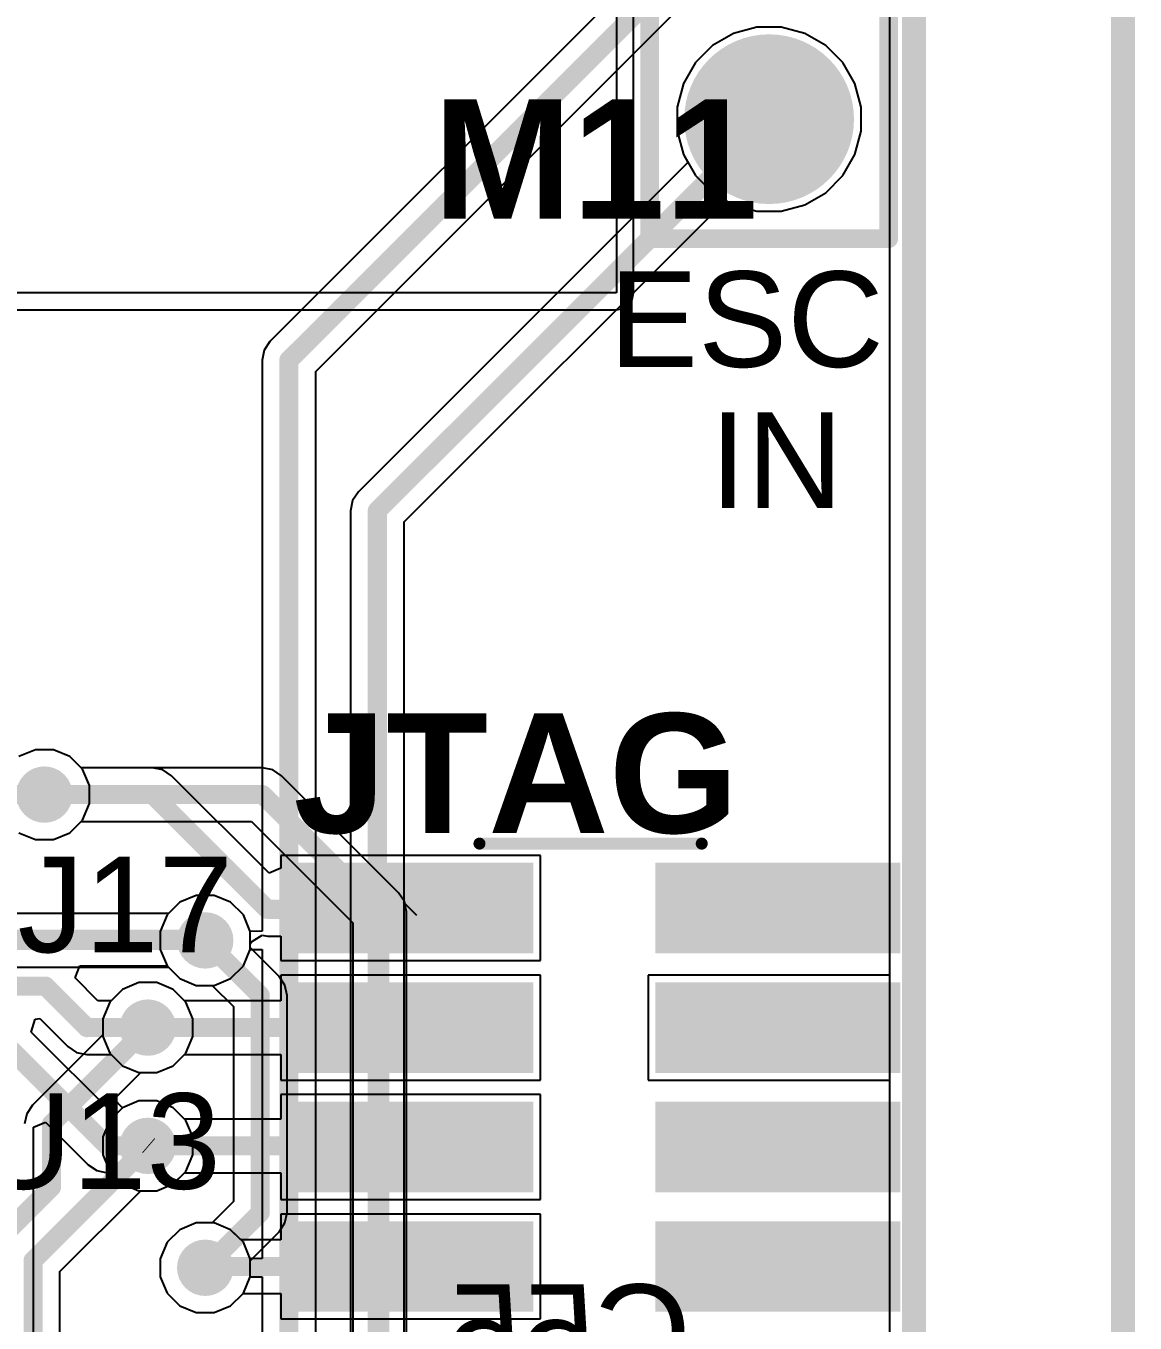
# Model space of a CAD drawing. Header units: inches. Extents: x 0 to 5376, y 0 to 5416.
# Drawn here: x 40.56 to 52.35, y 32.08 to 45.87 of the extents above; entities that cross this region are included whole.
import ezdxf

# ---------------------------------------------------------------- set-up
doc = ezdxf.new("R2010")
doc.units = ezdxf.units.IN
for name, color, linetype in [('Board Outline', 216, 'Continuous'), ('Bottom Layer', 5, 'Continuous'), ('Bottom Overlay', 54, 'Continuous'), ('Bottom Solder', 6, 'Continuous'), ('Dimensions', 6, 'Continuous'), ('Layer 1', 16, 'Continuous'), ('Layer 2', 76, 'Continuous'), ('Multi-Layer', 9, 'Continuous'), ('Pad Holes', 156, 'Continuous'), ('Top Layer', 1, 'Continuous'), ('Top Overlay', 2, 'Continuous'), ('Top Paste', 8, 'Continuous'), ('Top Solder', 216, 'Continuous'), ('Via Holes', 16, 'Continuous')]:
    doc.layers.add(name, color=color, linetype=linetype)
doc.styles.add('Arial', font='', dxfattribs={"height": 0.2})
doc.styles.add('Arial_Bold', font='', dxfattribs={"height": 0.2})
doc.styles.get('Arial').set_extended_font_data('Arial')
doc.styles.get('Arial_Bold').set_extended_font_data('Arial', bold=True)

msp = doc.modelspace()

# ---------------------------------------------------------------- hatches: boundary and pattern name
at = {"layer": 'Bottom Layer'}
h = msp.add_hatch(color=5, dxfattribs=at)
edge = h.paths.add_edge_path()
edge.add_arc((48.461, 44.874), 0.8, 0, 360)
h = msp.add_hatch(color=5, dxfattribs=at)
edge = h.paths.add_edge_path()
edge.add_arc((40.76, 37.694), 0.3, 0, 360)
h = msp.add_hatch(color=5, dxfattribs=at)
edge = h.paths.add_edge_path()
edge.add_arc((42.469, 36.144), 0.3, 0, 360)
h = msp.add_hatch(color=5, dxfattribs=at)
edge = h.paths.add_edge_path()
edge.add_arc((41.859, 35.217), 0.3, 0, 360)
h = msp.add_hatch(color=5, dxfattribs=at)
edge = h.paths.add_edge_path()
edge.add_arc((41.859, 33.96), 0.3, 0, 360)
h = msp.add_hatch(color=5, dxfattribs=at)
edge = h.paths.add_edge_path()
edge.add_arc((42.469, 32.664), 0.3, 0, 360)
at = {"layer": 'Bottom Solder'}
h = msp.add_hatch(color=6, dxfattribs=at)
edge = h.paths.add_edge_path()
edge.add_arc((48.461, 44.874), 0.902, 0, 360)
at = {"layer": 'Layer 1'}
h = msp.add_hatch(color=16, dxfattribs=at)
edge = h.paths.add_edge_path()
edge.add_arc((48.461, 44.874), 0.8, 0, 360)
h = msp.add_hatch(color=16, dxfattribs=at)
edge = h.paths.add_edge_path()
edge.add_arc((40.76, 37.694), 0.3, 0, 360)
h = msp.add_hatch(color=16, dxfattribs=at)
edge = h.paths.add_edge_path()
edge.add_arc((42.469, 36.144), 0.3, 0, 360)
h = msp.add_hatch(color=16, dxfattribs=at)
edge = h.paths.add_edge_path()
edge.add_arc((41.859, 35.217), 0.3, 0, 360)
h = msp.add_hatch(color=16, dxfattribs=at)
edge = h.paths.add_edge_path()
edge.add_arc((41.859, 33.96), 0.3, 0, 360)
h = msp.add_hatch(color=16, dxfattribs=at)
edge = h.paths.add_edge_path()
edge.add_arc((42.469, 32.664), 0.3, 0, 360)
at = {"layer": 'Layer 2'}
h = msp.add_hatch(color=76, dxfattribs=at)
edge = h.paths.add_edge_path()
edge.add_arc((48.461, 44.874), 0.8, 0, 360)
h = msp.add_hatch(color=76, dxfattribs=at)
edge = h.paths.add_edge_path()
edge.add_arc((40.76, 37.694), 0.3, 0, 360)
h = msp.add_hatch(color=76, dxfattribs=at)
edge = h.paths.add_edge_path()
edge.add_arc((42.469, 36.144), 0.3, 0, 360)
h = msp.add_hatch(color=76, dxfattribs=at)
edge = h.paths.add_edge_path()
edge.add_arc((41.859, 35.217), 0.3, 0, 360)
h = msp.add_hatch(color=76, dxfattribs=at)
edge = h.paths.add_edge_path()
edge.add_arc((41.859, 33.96), 0.3, 0, 360)
h = msp.add_hatch(color=76, dxfattribs=at)
edge = h.paths.add_edge_path()
edge.add_arc((42.469, 32.664), 0.3, 0, 360)
at = {"layer": 'Multi-Layer'}
h = msp.add_hatch(color=9, dxfattribs=at)
edge = h.paths.add_edge_path()
edge.add_arc((48.461, 44.874), 0.8, 0, 360)
at = {"layer": 'Pad Holes'}
h = msp.add_hatch(color=7, dxfattribs=at)
edge = h.paths.add_edge_path()
edge.add_arc((48.461, 44.874), 0.475, 0, 360)
at = {"layer": 'Top Layer'}
h = msp.add_hatch(color=1, dxfattribs=at)
edge = h.paths.add_edge_path()
edge.add_arc((48.461, 44.874), 0.8, 0, 360)
h = msp.add_hatch(color=1, dxfattribs=at)
edge = h.paths.add_edge_path()
edge.add_arc((40.76, 37.694), 0.3, 0, 360)
for points in [[(43.452, 36.107), (43.452, 36.867), (45.852, 36.867), (45.852, 36.107)], [(47.352, 36.107), (47.352, 36.867), (49.752, 36.867), (49.752, 36.107)], [(43.452, 34.837), (43.452, 35.597), (45.852, 35.597), (45.852, 34.837)], [(47.352, 34.837), (47.352, 35.597), (49.752, 35.597), (49.752, 34.837)], [(43.452, 33.567), (43.452, 34.327), (45.852, 34.327), (45.852, 33.567)], [(47.352, 33.567), (47.352, 34.327), (49.752, 34.327), (49.752, 33.567)], [(43.452, 32.297), (43.452, 33.057), (45.852, 33.057), (45.852, 32.297)], [(47.352, 32.297), (47.352, 33.057), (49.752, 33.057), (49.752, 32.297)]]:
    msp.add_hatch(color=1, dxfattribs=at).paths.add_polyline_path(points)
h = msp.add_hatch(color=1, dxfattribs=at)
edge = h.paths.add_edge_path()
edge.add_arc((42.469, 36.144), 0.3, 0, 360)
h = msp.add_hatch(color=1, dxfattribs=at)
edge = h.paths.add_edge_path()
edge.add_arc((41.859, 35.217), 0.3, 0, 360)
h = msp.add_hatch(color=1, dxfattribs=at)
edge = h.paths.add_edge_path()
edge.add_arc((41.859, 33.96), 0.3, 0, 360)
h = msp.add_hatch(color=1, dxfattribs=at)
edge = h.paths.add_edge_path()
edge.add_arc((42.469, 32.664), 0.3, 0, 360)
at = {"layer": 'Top Paste'}
for points in [[(43.452, 36.107), (43.452, 36.867), (45.852, 36.867), (45.852, 36.107)], [(47.352, 36.107), (47.352, 36.867), (49.752, 36.867), (49.752, 36.107)], [(43.452, 34.837), (43.452, 35.597), (45.852, 35.597), (45.852, 34.837)], [(47.352, 34.837), (47.352, 35.597), (49.752, 35.597), (49.752, 34.837)], [(43.452, 33.567), (43.452, 34.327), (45.852, 34.327), (45.852, 33.567)], [(47.352, 33.567), (47.352, 34.327), (49.752, 34.327), (49.752, 33.567)], [(43.452, 32.297), (43.452, 33.057), (45.852, 33.057), (45.852, 32.297)], [(47.352, 32.297), (47.352, 33.057), (49.752, 33.057), (49.752, 32.297)]]:
    msp.add_hatch(color=8, dxfattribs=at).paths.add_polyline_path(points)
at = {"layer": 'Top Solder'}
h = msp.add_hatch(color=216, dxfattribs=at)
edge = h.paths.add_edge_path()
edge.add_arc((48.461, 44.874), 0.902, 0, 360)
for points in [[(43.351, 36.006), (43.351, 36.969), (45.954, 36.969), (45.954, 36.006)], [(47.251, 36.006), (47.251, 36.969), (49.854, 36.969), (49.854, 36.006)], [(43.351, 34.736), (43.351, 35.699), (45.954, 35.699), (45.954, 34.736)], [(47.251, 34.736), (47.251, 35.699), (49.854, 35.699), (49.854, 34.736)], [(43.351, 33.466), (43.351, 34.429), (45.954, 34.429), (45.954, 33.466)], [(47.251, 33.466), (47.251, 34.429), (49.854, 34.429), (49.854, 33.466)], [(43.351, 32.196), (43.351, 33.159), (45.954, 33.159), (45.954, 32.196)], [(47.251, 32.196), (47.251, 33.159), (49.854, 33.159), (49.854, 32.196)]]:
    msp.add_hatch(color=216, dxfattribs=at).paths.add_polyline_path(points)
at = {"layer": 'Via Holes'}
h = msp.add_hatch(color=7, dxfattribs=at)
edge = h.paths.add_edge_path()
edge.add_arc((40.76, 37.694), 0.15, 0, 360)
h = msp.add_hatch(color=7, dxfattribs=at)
edge = h.paths.add_edge_path()
edge.add_arc((42.469, 36.144), 0.15, 0, 360)
h = msp.add_hatch(color=7, dxfattribs=at)
edge = h.paths.add_edge_path()
edge.add_arc((41.859, 35.217), 0.15, 0, 360)
h = msp.add_hatch(color=7, dxfattribs=at)
edge = h.paths.add_edge_path()
edge.add_arc((41.859, 33.96), 0.15, 0, 360)
h = msp.add_hatch(color=7, dxfattribs=at)
edge = h.paths.add_edge_path()
edge.add_arc((42.469, 32.664), 0.15, 0, 360)

# ---------------------------------------------------------------- linework, layer by layer
at = {"layer": 'Board Outline'}
msp.add_lwpolyline([(50, 0, 0.254, 0.254, 0), (50, 125, 0.254, 0.254, 0)], format="xyseb", dxfattribs=at)
at = {"layer": 'Bottom Layer'}
for p, q in [((46.838, 51.486), (46.838, 43.028)), ((47.019, 43.028), (47.019, 51.305)), ((49.741, 51.178), (49.741, 30.326)), ((48.084, 45.785), (47.861, 45.657)), ((48.332, 45.852), (48.084, 45.785)), ((48.59, 45.852), (48.332, 45.852)), ((48.839, 45.785), (48.59, 45.852)), ((49.062, 45.657), (48.839, 45.785)), ((47.861, 45.657), (47.679, 45.475)), ((49.244, 45.475), (49.062, 45.657)), ((47.679, 45.475), (47.55, 45.252)), ((49.372, 45.252), (49.244, 45.475)), ((47.55, 45.252), (47.483, 45.003)), ((49.439, 45.003), (49.372, 45.252)), ((47.483, 45.003), (47.483, 44.746)), ((49.439, 44.746), (49.439, 45.003)), ((47.483, 44.746), (47.55, 44.497)), ((49.372, 44.497), (49.439, 44.746)), ((47.55, 44.497), (47.679, 44.274)), ((49.244, 44.274), (49.372, 44.497)), ((47.679, 44.274), (47.861, 44.092)), ((49.062, 44.092), (49.244, 44.274)), ((47.861, 44.092), (48.084, 43.963)), ((48.839, 43.963), (49.062, 44.092)), ((48.084, 43.963), (48.332, 43.896)), ((48.332, 43.896), (48.59, 43.896)), ((48.59, 43.896), (48.839, 43.963)), ((46.838, 43.028), (14.453, 43.028)), ((47.005, 42.958), (47.019, 43.028)), ((46.907, 42.86), (46.966, 42.899)), ((46.966, 42.899), (47.005, 42.958)), ((14.634, 42.846), (46.838, 42.846)), ((46.838, 42.846), (46.907, 42.86)), ((40.665, 38.171), (40.489, 38.099)), ((40.855, 38.171), (40.665, 38.171)), ((41.03, 38.099), (40.855, 38.171)), ((41.165, 37.964), (41.03, 38.099)), ((41.238, 37.789), (41.165, 37.964)), ((41.238, 37.599), (41.238, 37.789)), ((41.165, 37.423), (41.238, 37.599)), ((41.03, 37.289), (41.165, 37.423)), ((40.489, 37.289), (40.665, 37.216)), ((40.855, 37.216), (41.03, 37.289)), ((40.665, 37.216), (40.855, 37.216)), ((42.198, 36.549), (42.064, 36.415)), ((42.374, 36.622), (42.198, 36.549)), ((42.564, 36.622), (42.374, 36.622)), ((42.739, 36.549), (42.564, 36.622)), ((42.874, 36.415), (42.739, 36.549)), ((42.064, 36.415), (41.991, 36.239)), ((42.947, 36.239), (42.874, 36.415)), ((41.991, 36.239), (41.991, 36.049)), ((42.947, 36.069), (42.947, 36.239)), ((41.991, 36.049), (42.064, 35.874)), ((43.254, 35.761), (42.947, 36.069)), ((42.064, 35.874), (42.198, 35.739)), ((42.198, 35.739), (42.374, 35.666)), ((43.316, 35.669), (43.254, 35.761)), ((43.254, 35.761), (43.254, 35.761)), ((41.589, 35.622), (41.454, 35.488)), ((41.764, 35.695), (41.589, 35.622)), ((41.954, 35.695), (41.764, 35.695)), ((42.13, 35.622), (41.954, 35.695)), ((42.264, 35.488), (42.13, 35.622)), ((42.374, 35.666), (42.544, 35.666)), ((42.544, 35.666), (42.768, 35.442)), ((43.338, 35.56), (43.316, 35.669)), ((41.454, 35.488), (41.381, 35.312)), ((42.337, 35.312), (42.264, 35.488)), ((42.768, 35.442), (42.768, 33.367)), ((43.338, 33.249), (43.338, 35.56)), ((43.338, 35.56), (43.338, 35.56)), ((41.381, 35.312), (41.381, 35.122)), ((42.337, 35.122), (42.337, 35.312)), ((41.381, 35.122), (41.454, 34.947)), ((42.264, 34.947), (42.337, 35.122)), ((41.454, 34.947), (41.589, 34.812)), ((42.13, 34.812), (42.264, 34.947)), ((41.589, 34.812), (41.764, 34.74)), ((41.954, 34.74), (42.13, 34.812)), ((41.764, 34.74), (41.954, 34.74)), ((41.589, 34.365), (41.454, 34.23)), ((41.764, 34.438), (41.589, 34.365)), ((41.954, 34.438), (41.764, 34.438)), ((42.13, 34.365), (41.954, 34.438)), ((42.264, 34.23), (42.13, 34.365)), ((41.454, 34.23), (41.381, 34.055)), ((42.337, 34.055), (42.264, 34.23)), ((41.381, 34.055), (41.381, 33.865)), ((42.337, 33.865), (42.337, 34.055)), ((41.381, 33.865), (41.454, 33.689)), ((42.264, 33.689), (42.337, 33.865)), ((41.454, 33.689), (41.589, 33.555)), ((42.13, 33.555), (42.264, 33.689)), ((41.589, 33.555), (41.764, 33.482)), ((41.954, 33.482), (42.13, 33.555)), ((41.764, 33.482), (41.954, 33.482)), ((42.768, 33.367), (42.544, 33.142)), ((43.316, 33.14), (43.338, 33.249)), ((43.338, 33.249), (43.338, 33.249)), ((42.374, 33.142), (42.198, 33.069)), ((42.544, 33.142), (42.374, 33.142)), ((43.254, 33.047), (43.316, 33.14)), ((42.198, 33.069), (42.064, 32.935)), ((42.947, 32.739), (43.254, 33.047)), ((43.254, 33.047), (43.254, 33.047)), ((42.064, 32.935), (41.991, 32.759)), ((41.991, 32.759), (41.991, 32.569)), ((42.947, 32.569), (42.947, 32.739)), ((41.991, 32.569), (42.064, 32.394)), ((42.874, 32.394), (42.947, 32.569)), ((42.064, 32.394), (42.198, 32.259)), ((42.739, 32.259), (42.874, 32.394)), ((42.198, 32.259), (42.374, 32.187)), ((42.374, 32.187), (42.564, 32.187)), ((42.564, 32.187), (42.739, 32.259))]:
    msp.add_line(p, q, dxfattribs=at)
for points in [[(42.469, 36.144, 0.203, 0.203, 0), (43.053, 35.56, 0.203, 0.203, 0)], [(43.053, 33.249, 0.203, 0.203, 0), (43.053, 35.56, 0.203, 0.203, 0)], [(42.469, 32.664, 0.203, 0.203, 0), (43.053, 33.249, 0.203, 0.203, 0)]]:
    msp.add_lwpolyline(points, format="xyseb", dxfattribs=at)
for points in [[(42.418, 36.144, 0.102, 0.102, 1), (42.52, 36.144, 0.102, 0.102, 1)], [(43.002, 35.56, 0.102, 0.102, 1), (43.104, 35.56, 0.102, 0.102, 1)], [(43.002, 35.56, 0.102, 0.102, 1), (43.104, 35.56, 0.102, 0.102, 1)], [(43.002, 33.249, 0.102, 0.102, 1), (43.104, 33.249, 0.102, 0.102, 1)], [(43.002, 33.249, 0.102, 0.102, 1), (43.104, 33.249, 0.102, 0.102, 1)], [(42.418, 32.664, 0.102, 0.102, 1), (42.52, 32.664, 0.102, 0.102, 1)]]:
    msp.add_lwpolyline(points, format="xyseb", close=True, dxfattribs=at)
at = {"layer": 'Dimensions'}
msp.add_lwpolyline([(52.222, 0, 0.254, 0.254, 0), (52.222, 54.197, 0.254, 0.254, 0)], format="xyseb", dxfattribs=at)
at = {"layer": 'Layer 1'}
for p, q in [((49.741, 118.135), (49.741, 30.326)), ((48.084, 45.785), (47.861, 45.657)), ((48.332, 45.852), (48.084, 45.785)), ((48.59, 45.852), (48.332, 45.852)), ((48.839, 45.785), (48.59, 45.852)), ((49.062, 45.657), (48.839, 45.785)), ((47.861, 45.657), (47.679, 45.475)), ((49.244, 45.475), (49.062, 45.657)), ((47.679, 45.475), (47.55, 45.252)), ((49.372, 45.252), (49.244, 45.475)), ((47.55, 45.252), (47.483, 45.003)), ((49.439, 45.003), (49.372, 45.252)), ((47.483, 45.003), (47.483, 44.746)), ((49.439, 44.746), (49.439, 45.003)), ((47.483, 44.746), (47.55, 44.497)), ((49.372, 44.497), (49.439, 44.746)), ((47.55, 44.497), (47.679, 44.274)), ((49.244, 44.274), (49.372, 44.497)), ((47.679, 44.274), (47.861, 44.092)), ((49.062, 44.092), (49.244, 44.274)), ((47.861, 44.092), (48.084, 43.963)), ((48.839, 43.963), (49.062, 44.092)), ((48.084, 43.963), (48.332, 43.896)), ((48.332, 43.896), (48.59, 43.896)), ((48.59, 43.896), (48.839, 43.963)), ((40.665, 38.171), (40.489, 38.099)), ((40.855, 38.171), (40.665, 38.171)), ((41.03, 38.099), (40.855, 38.171)), ((41.151, 37.978), (41.03, 38.099)), ((43.078, 37.978), (41.151, 37.978)), ((43.187, 37.957), (43.078, 37.978)), ((43.078, 37.978), (43.078, 37.978)), ((43.28, 37.895), (43.187, 37.957)), ((44.524, 36.65), (43.28, 37.895)), ((41.03, 37.289), (41.151, 37.409)), ((41.151, 37.409), (42.96, 37.409)), ((42.96, 37.409), (44.038, 36.331)), ((40.489, 37.289), (40.665, 37.216)), ((40.855, 37.216), (41.03, 37.289)), ((40.665, 37.216), (40.855, 37.216)), ((42.198, 36.549), (42.078, 36.429)), ((42.374, 36.622), (42.198, 36.549)), ((42.564, 36.622), (42.374, 36.622)), ((42.739, 36.549), (42.564, 36.622)), ((42.874, 36.415), (42.739, 36.549)), ((44.586, 36.558), (44.524, 36.65)), ((44.524, 36.65), (44.524, 36.65)), ((44.608, 36.449), (44.586, 36.558)), ((42.078, 36.429), (39.675, 36.429)), ((42.947, 36.239), (42.874, 36.415)), ((44.608, 28.952), (44.608, 36.449)), ((44.608, 36.449), (44.608, 36.449)), ((44.038, 36.331), (44.038, 27.369)), ((42.947, 36.049), (42.947, 36.239)), ((42.874, 35.874), (42.947, 36.049)), ((39.793, 35.859), (42.078, 35.859)), ((42.078, 35.859), (42.198, 35.739)), ((42.739, 35.739), (42.874, 35.874)), ((42.198, 35.739), (42.374, 35.666)), ((42.564, 35.666), (42.739, 35.739)), ((41.589, 35.622), (41.454, 35.488)), ((41.764, 35.695), (41.589, 35.622)), ((41.954, 35.695), (41.764, 35.695)), ((42.13, 35.622), (41.954, 35.695)), ((42.264, 35.488), (42.13, 35.622)), ((42.374, 35.666), (42.564, 35.666)), ((41.454, 35.488), (41.381, 35.312)), ((42.337, 35.312), (42.264, 35.488)), ((41.381, 35.312), (41.381, 35.142)), ((42.337, 35.122), (42.337, 35.312)), ((41.381, 35.142), (40.633, 34.394)), ((42.264, 34.947), (42.337, 35.122)), ((42.13, 34.812), (42.264, 34.947)), ((41.954, 34.74), (42.13, 34.812)), ((41.5, 34.455), (41.784, 34.74)), ((41.784, 34.74), (41.954, 34.74)), ((40.633, 34.394), (40.572, 34.302)), ((41.589, 34.365), (41.5, 34.455)), ((41.764, 34.438), (41.589, 34.365)), ((41.954, 34.438), (41.764, 34.438)), ((42.13, 34.365), (41.954, 34.438)), ((42.264, 34.23), (42.13, 34.365)), ((40.572, 34.302), (40.55, 34.193)), ((42.337, 34.055), (42.264, 34.23)), ((42.337, 33.865), (42.337, 34.055)), ((42.264, 33.689), (42.337, 33.865)), ((42.13, 33.555), (42.264, 33.689)), ((41.954, 33.482), (42.13, 33.555)), ((40.925, 32.623), (41.784, 33.482)), ((41.784, 33.482), (41.954, 33.482)), ((42.374, 33.142), (42.198, 33.069)), ((42.564, 33.142), (42.374, 33.142)), ((42.739, 33.069), (42.564, 33.142)), ((42.198, 33.069), (42.064, 32.935)), ((42.874, 32.935), (42.739, 33.069)), ((42.064, 32.935), (41.991, 32.759)), ((42.947, 32.759), (42.874, 32.935)), ((41.991, 32.759), (41.991, 32.569)), ((42.947, 32.569), (42.947, 32.759)), ((40.925, 29.194), (40.925, 32.623)), ((41.991, 32.569), (42.064, 32.394)), ((42.874, 32.394), (42.947, 32.569)), ((42.064, 32.394), (42.198, 32.259)), ((42.739, 32.259), (42.874, 32.394)), ((42.198, 32.259), (42.374, 32.187)), ((42.374, 32.187), (42.564, 32.187)), ((42.564, 32.187), (42.739, 32.259))]:
    msp.add_line(p, q, dxfattribs=at)
for points in [[(40.76, 37.694, 0.203, 0.203, 0), (43.078, 37.694, 0.203, 0.203, 0)], [(43.078, 37.694, 0.203, 0.203, 0), (44.323, 36.449, 0.203, 0.203, 0)], [(44.323, 27.369, 0.203, 0.203, 0), (44.323, 36.449, 0.203, 0.203, 0)], [(39.675, 36.144, 0.203, 0.203, 0), (42.469, 36.144, 0.203, 0.203, 0)], [(40.835, 34.193, 0.203, 0.203, 0), (41.859, 35.217, 0.203, 0.203, 0)], [(40.835, 33.52, 0.203, 0.203, 0), (40.835, 34.193, 0.203, 0.203, 0)], [(40.64, 32.741, 0.203, 0.203, 0), (41.859, 33.96, 0.203, 0.203, 0)], [(39.96, 32.645, 0.203, 0.203, 0), (40.835, 33.52, 0.203, 0.203, 0)], [(40.64, 26.835, 0.203, 0.203, 0), (40.64, 32.741, 0.203, 0.203, 0)]]:
    msp.add_lwpolyline(points, format="xyseb", dxfattribs=at)
for points in [[(40.709, 37.694, 0.102, 0.102, 1), (40.811, 37.694, 0.102, 0.102, 1)], [(43.028, 37.694, 0.102, 0.102, 1), (43.129, 37.694, 0.102, 0.102, 1)], [(43.028, 37.694, 0.102, 0.102, 1), (43.129, 37.694, 0.102, 0.102, 1)], [(44.272, 36.449, 0.102, 0.102, 1), (44.374, 36.449, 0.102, 0.102, 1)], [(44.272, 36.449, 0.102, 0.102, 1), (44.374, 36.449, 0.102, 0.102, 1)], [(42.418, 36.144, 0.102, 0.102, 1), (42.52, 36.144, 0.102, 0.102, 1)], [(41.808, 35.217, 0.102, 0.102, 1), (41.91, 35.217, 0.102, 0.102, 1)], [(40.784, 34.193, 0.102, 0.102, 1), (40.886, 34.193, 0.102, 0.102, 1)], [(40.784, 34.193, 0.102, 0.102, 1), (40.886, 34.193, 0.102, 0.102, 1)], [(41.808, 33.96, 0.102, 0.102, 1), (41.91, 33.96, 0.102, 0.102, 1)], [(40.784, 33.52, 0.102, 0.102, 1), (40.886, 33.52, 0.102, 0.102, 1)], [(40.784, 33.52, 0.102, 0.102, 1), (40.886, 33.52, 0.102, 0.102, 1)], [(40.589, 32.741, 0.102, 0.102, 1), (40.691, 32.741, 0.102, 0.102, 1)], [(40.589, 32.741, 0.102, 0.102, 1), (40.691, 32.741, 0.102, 0.102, 1)]]:
    msp.add_lwpolyline(points, format="xyseb", close=True, dxfattribs=at)
at = {"layer": 'Layer 2'}
for p, q in [((49.741, 117.627), (49.741, 24.989)), ((47.598, 46.954), (43.156, 42.512)), ((43.643, 42.193), (48.001, 46.551)), ((48.084, 45.785), (47.861, 45.657)), ((48.332, 45.852), (48.084, 45.785)), ((48.59, 45.852), (48.332, 45.852)), ((48.839, 45.785), (48.59, 45.852)), ((49.062, 45.657), (48.839, 45.785)), ((47.861, 45.657), (47.679, 45.475)), ((49.244, 45.475), (49.062, 45.657)), ((47.679, 45.475), (47.55, 45.252)), ((49.372, 45.252), (49.244, 45.475)), ((47.55, 45.252), (47.483, 45.003)), ((49.439, 45.003), (49.372, 45.252)), ((47.483, 45.003), (47.483, 44.746)), ((49.439, 44.746), (49.439, 45.003)), ((47.483, 44.746), (47.55, 44.497)), ((49.372, 44.497), (49.439, 44.746)), ((47.598, 44.414), (44.096, 40.912)), ((47.55, 44.497), (47.598, 44.414)), ((49.244, 44.274), (49.372, 44.497)), ((49.062, 44.092), (49.244, 44.274)), ((44.582, 40.593), (48.001, 44.011)), ((48.001, 44.011), (48.084, 43.963)), ((48.839, 43.963), (49.062, 44.092)), ((48.084, 43.963), (48.332, 43.896)), ((48.332, 43.896), (48.59, 43.896)), ((48.59, 43.896), (48.839, 43.963)), ((43.156, 42.512), (43.095, 42.42)), ((43.095, 42.42), (43.073, 42.311)), ((43.073, 42.311), (43.073, 42.311)), ((43.073, 42.311), (43.073, 36.241)), ((43.643, 27.422), (43.643, 42.193)), ((44.034, 40.82), (44.013, 40.711)), ((44.096, 40.912), (44.034, 40.82)), ((44.013, 40.711), (44.013, 40.711)), ((44.013, 40.711), (44.013, 27.626)), ((44.582, 28.941), (44.582, 40.593)), ((40.665, 38.171), (40.489, 38.099)), ((40.855, 38.171), (40.665, 38.171)), ((41.03, 38.099), (40.855, 38.171)), ((41.165, 37.964), (41.03, 38.099)), ((41.238, 37.789), (41.165, 37.964)), ((41.238, 37.599), (41.238, 37.789)), ((41.165, 37.423), (41.238, 37.599)), ((41.03, 37.289), (41.165, 37.423)), ((40.489, 37.289), (40.665, 37.216)), ((40.855, 37.216), (41.03, 37.289)), ((40.665, 37.216), (40.855, 37.216)), ((42.198, 36.549), (42.064, 36.415)), ((42.374, 36.622), (42.198, 36.549)), ((42.564, 36.622), (42.374, 36.622)), ((42.739, 36.549), (42.564, 36.622)), ((42.874, 36.415), (42.739, 36.549)), ((42.064, 36.415), (41.991, 36.239)), ((42.947, 36.239), (42.874, 36.415)), ((41.991, 36.239), (41.991, 36.049)), ((43.073, 36.241), (42.947, 36.239)), ((41.991, 36.049), (42.064, 35.874)), ((42.874, 35.874), (42.947, 36.049)), ((42.947, 36.049), (43.073, 36.048)), ((43.073, 36.048), (43.073, 32.761)), ((42.064, 35.874), (42.198, 35.739)), ((42.739, 35.739), (42.874, 35.874)), ((42.198, 35.739), (42.374, 35.666)), ((42.564, 35.666), (42.739, 35.739)), ((41.589, 35.622), (41.454, 35.488)), ((41.764, 35.695), (41.589, 35.622)), ((41.954, 35.695), (41.764, 35.695)), ((42.13, 35.622), (41.954, 35.695)), ((42.264, 35.488), (42.13, 35.622)), ((42.374, 35.666), (42.564, 35.666)), ((41.454, 35.488), (41.381, 35.312)), ((42.337, 35.312), (42.264, 35.488)), ((41.381, 35.312), (41.381, 35.122)), ((42.337, 35.122), (42.337, 35.312)), ((41.381, 35.122), (41.454, 34.947)), ((42.264, 34.947), (42.337, 35.122)), ((41.454, 34.947), (41.589, 34.812)), ((42.13, 34.812), (42.264, 34.947)), ((41.589, 34.812), (41.764, 34.74)), ((41.954, 34.74), (42.13, 34.812)), ((41.764, 34.74), (41.954, 34.74)), ((41.589, 34.365), (41.454, 34.23)), ((41.764, 34.438), (41.589, 34.365)), ((41.954, 34.438), (41.764, 34.438)), ((42.13, 34.365), (41.954, 34.438)), ((42.264, 34.23), (42.13, 34.365)), ((41.454, 34.23), (41.381, 34.055)), ((42.337, 34.055), (42.264, 34.23)), ((41.381, 34.055), (41.381, 33.865)), ((42.337, 33.865), (42.337, 34.055)), ((41.381, 33.865), (41.454, 33.689)), ((42.264, 33.689), (42.337, 33.865)), ((41.454, 33.689), (41.589, 33.555)), ((42.13, 33.555), (42.264, 33.689)), ((41.589, 33.555), (41.764, 33.482)), ((41.954, 33.482), (42.13, 33.555)), ((41.764, 33.482), (41.954, 33.482)), ((42.374, 33.142), (42.198, 33.069)), ((42.564, 33.142), (42.374, 33.142)), ((42.739, 33.069), (42.564, 33.142)), ((42.198, 33.069), (42.064, 32.935)), ((42.874, 32.935), (42.739, 33.069)), ((42.064, 32.935), (41.991, 32.759)), ((42.947, 32.759), (42.874, 32.935)), ((41.991, 32.759), (41.991, 32.569)), ((43.073, 32.761), (42.947, 32.759)), ((41.991, 32.569), (42.064, 32.394)), ((42.874, 32.394), (42.947, 32.569)), ((42.947, 32.569), (43.073, 32.568)), ((43.073, 32.568), (43.073, 27.261)), ((42.064, 32.394), (42.198, 32.259)), ((42.739, 32.259), (42.874, 32.394)), ((42.198, 32.259), (42.374, 32.187)), ((42.374, 32.187), (42.564, 32.187)), ((42.564, 32.187), (42.739, 32.259))]:
    msp.add_line(p, q, dxfattribs=at)
for points in [[(43.358, 42.311, 0.203, 0.203, 0), (48.461, 47.414, 0.203, 0.203, 0)], [(44.298, 40.711, 0.203, 0.203, 0), (48.461, 44.874, 0.203, 0.203, 0)], [(43.358, 27.143, 0.203, 0.203, 0), (43.358, 42.311, 0.203, 0.203, 0)], [(44.298, 27.508, 0.203, 0.203, 0), (44.298, 40.711, 0.203, 0.203, 0)]]:
    msp.add_lwpolyline(points, format="xyseb", dxfattribs=at)
for points in [[(48.41, 44.874, 0.102, 0.102, 1), (48.512, 44.874, 0.102, 0.102, 1)], [(43.307, 42.311, 0.102, 0.102, 1), (43.409, 42.311, 0.102, 0.102, 1)], [(43.307, 42.311, 0.102, 0.102, 1), (43.409, 42.311, 0.102, 0.102, 1)], [(44.247, 40.711, 0.102, 0.102, 1), (44.348, 40.711, 0.102, 0.102, 1)], [(44.247, 40.711, 0.102, 0.102, 1), (44.348, 40.711, 0.102, 0.102, 1)]]:
    msp.add_lwpolyline(points, format="xyseb", close=True, dxfattribs=at)
at = {"layer": 'Top Layer'}
for p, q in [((49.741, 83.493), (49.741, 35.775)), ((48.084, 45.785), (47.861, 45.657)), ((48.332, 45.852), (48.084, 45.785)), ((48.59, 45.852), (48.332, 45.852)), ((48.839, 45.785), (48.59, 45.852)), ((49.062, 45.657), (48.839, 45.785)), ((47.861, 45.657), (47.679, 45.475)), ((49.244, 45.475), (49.062, 45.657)), ((47.679, 45.475), (47.55, 45.252)), ((49.372, 45.252), (49.244, 45.475)), ((47.55, 45.252), (47.483, 45.003)), ((49.439, 45.003), (49.372, 45.252)), ((47.483, 45.003), (47.483, 44.746)), ((49.439, 44.746), (49.439, 45.003)), ((47.483, 44.746), (47.55, 44.497)), ((49.372, 44.497), (49.439, 44.746)), ((47.55, 44.497), (47.679, 44.274)), ((49.244, 44.274), (49.372, 44.497)), ((47.679, 44.274), (47.861, 44.092)), ((49.062, 44.092), (49.244, 44.274)), ((47.861, 44.092), (48.084, 43.963)), ((48.839, 43.963), (49.062, 44.092)), ((48.084, 43.963), (48.332, 43.896)), ((48.332, 43.896), (48.59, 43.896)), ((48.59, 43.896), (48.839, 43.963)), ((40.665, 38.171), (40.489, 38.099)), ((40.855, 38.171), (40.665, 38.171)), ((41.03, 38.099), (40.855, 38.171)), ((41.151, 37.978), (41.03, 38.099)), ((41.91, 37.978), (41.151, 37.978)), ((42.019, 37.957), (41.91, 37.978)), ((41.91, 37.978), (41.91, 37.978)), ((42.111, 37.895), (42.019, 37.957)), ((43.147, 36.859), (42.111, 37.895)), ((46.03, 37.045), (43.274, 37.045)), ((43.274, 37.045), (43.274, 36.912)), ((46.03, 35.93), (46.03, 37.045)), ((43.274, 36.912), (43.147, 36.859)), ((42.947, 36.108), (42.962, 36.129)), ((42.962, 36.129), (43.074, 36.201)), ((43.074, 36.201), (43.129, 36.19)), ((43.129, 36.19), (43.129, 36.19)), ((43.129, 36.19), (43.274, 36.19)), ((43.274, 36.19), (43.274, 35.93)), ((42.874, 35.874), (42.947, 36.049)), ((42.947, 36.049), (42.947, 36.108)), ((41.086, 35.746), (41.138, 35.873)), ((41.138, 35.873), (42.065, 35.873)), ((42.065, 35.873), (42.198, 35.739)), ((42.739, 35.739), (42.874, 35.874)), ((43.274, 35.93), (46.03, 35.93)), ((41.329, 35.502), (41.086, 35.746)), ((42.198, 35.739), (42.374, 35.666)), ((42.564, 35.666), (42.739, 35.739)), ((46.03, 35.775), (43.274, 35.775)), ((43.274, 35.775), (43.274, 35.502)), ((46.03, 34.66), (46.03, 35.775)), ((49.741, 35.775), (47.174, 35.775)), ((47.174, 35.775), (47.174, 34.66)), ((41.589, 35.622), (41.468, 35.502)), ((41.764, 35.695), (41.589, 35.622)), ((41.954, 35.695), (41.764, 35.695)), ((42.13, 35.622), (41.954, 35.695)), ((42.25, 35.502), (42.13, 35.622)), ((42.374, 35.666), (42.564, 35.666)), ((41.468, 35.502), (41.329, 35.502)), ((43.274, 35.502), (42.25, 35.502)), ((40.621, 35.169), (40.663, 35.306)), ((40.663, 35.306), (40.711, 35.315)), ((40.711, 35.315), (41.01, 35.016)), ((41.507, 34.283), (40.621, 35.169)), ((41.01, 35.016), (41.01, 35.016)), ((41.01, 35.016), (41.102, 34.954)), ((41.102, 34.954), (41.211, 34.932)), ((41.211, 34.932), (41.468, 34.932)), ((41.468, 34.932), (41.589, 34.812)), ((42.13, 34.812), (42.25, 34.932)), ((42.25, 34.932), (43.274, 34.932)), ((43.274, 34.932), (43.274, 34.66)), ((41.589, 34.812), (41.764, 34.74)), ((41.954, 34.74), (42.13, 34.812)), ((41.764, 34.74), (41.954, 34.74)), ((43.274, 34.66), (46.03, 34.66)), ((47.174, 34.66), (49.741, 34.66)), ((49.741, 34.66), (49.741, 31.965)), ((46.03, 34.505), (43.274, 34.505)), ((43.274, 34.505), (43.274, 34.245)), ((46.03, 33.39), (46.03, 34.505)), ((41.589, 34.365), (41.507, 34.283)), ((41.764, 34.438), (41.589, 34.365)), ((41.954, 34.438), (41.764, 34.438)), ((42.13, 34.365), (41.954, 34.438)), ((42.25, 34.245), (42.13, 34.365)), ((40.645, 34.159), (40.772, 34.212)), ((40.772, 34.212), (41.226, 33.758)), ((43.274, 34.245), (42.25, 34.245)), ((40.645, 31.435), (40.645, 34.159)), ((41.226, 33.758), (41.226, 33.758)), ((41.226, 33.758), (41.318, 33.697)), ((41.318, 33.697), (41.427, 33.675)), ((41.427, 33.675), (41.468, 33.675)), ((41.468, 33.675), (41.589, 33.555)), ((42.13, 33.555), (42.25, 33.675)), ((42.25, 33.675), (43.274, 33.675)), ((43.274, 33.675), (43.274, 33.39)), ((41.589, 33.555), (41.764, 33.482)), ((41.954, 33.482), (42.13, 33.555)), ((41.764, 33.482), (41.954, 33.482)), ((43.274, 33.39), (46.03, 33.39)), ((46.03, 33.235), (43.274, 33.235)), ((43.274, 33.235), (43.274, 32.962)), ((46.03, 32.12), (46.03, 33.235)), ((42.374, 33.142), (42.198, 33.069)), ((42.564, 33.142), (42.374, 33.142)), ((42.739, 33.069), (42.564, 33.142)), ((42.198, 33.069), (42.064, 32.935)), ((42.847, 32.962), (42.739, 33.069)), ((43.274, 32.962), (42.847, 32.962)), ((42.064, 32.935), (41.991, 32.759)), ((41.991, 32.759), (41.991, 32.569)), ((41.991, 32.569), (42.064, 32.394)), ((42.064, 32.394), (42.198, 32.259)), ((42.739, 32.259), (42.873, 32.392)), ((42.873, 32.392), (43.274, 32.392)), ((43.274, 32.392), (43.274, 32.12)), ((42.198, 32.259), (42.374, 32.187)), ((42.374, 32.187), (42.564, 32.187)), ((42.564, 32.187), (42.739, 32.259)), ((43.274, 32.12), (46.03, 32.12))]:
    msp.add_line(p, q, dxfattribs=at)
for points in [[(38.684, 37.694, 0.203, 0.203, 0), (40.76, 37.694, 0.203, 0.203, 0)], [(40.76, 37.694, 0.203, 0.203, 0), (41.91, 37.694, 0.203, 0.203, 0)], [(41.91, 37.694, 0.203, 0.203, 0), (43.129, 36.474, 0.203, 0.203, 0)], [(43.129, 36.474, 0.203, 0.203, 0), (44.639, 36.474, 0.203, 0.203, 0)], [(44.639, 36.474, 0.203, 0.203, 0), (44.652, 36.487, 0.203, 0.203, 0)], [(39.194, 36.158, 0.203, 0.203, 0), (42.469, 36.158, 0.203, 0.203, 0)], [(39.194, 35.658, 0.203, 0.203, 0), (40.771, 35.658, 0.203, 0.203, 0)], [(40.771, 35.658, 0.203, 0.203, 0), (41.211, 35.217, 0.203, 0.203, 0)], [(41.211, 35.217, 0.203, 0.203, 0), (41.859, 35.217, 0.203, 0.203, 0)], [(41.859, 35.217, 0.203, 0.203, 0), (44.652, 35.217, 0.203, 0.203, 0)], [(40.23, 35.158, 0.203, 0.203, 0), (41.427, 33.96, 0.203, 0.203, 0)], [(41.427, 33.96, 0.203, 0.203, 0), (41.859, 33.96, 0.203, 0.203, 0)], [(41.865, 33.966, 0.203, 0.203, 0), (41.872, 33.96, 0.203, 0.203, 0)], [(41.872, 33.96, 0.203, 0.203, 0), (44.64, 33.96, 0.203, 0.203, 0)], [(42.469, 32.677, 0.203, 0.203, 0), (44.652, 32.677, 0.203, 0.203, 0)]]:
    msp.add_lwpolyline(points, format="xyseb", dxfattribs=at)
for points in [[(40.709, 37.694, 0.102, 0.102, 1), (40.811, 37.694, 0.102, 0.102, 1)], [(40.709, 37.694, 0.102, 0.102, 1), (40.811, 37.694, 0.102, 0.102, 1)], [(41.859, 37.694, 0.102, 0.102, 1), (41.961, 37.694, 0.102, 0.102, 1)], [(41.859, 37.694, 0.102, 0.102, 1), (41.961, 37.694, 0.102, 0.102, 1)], [(43.078, 36.474, 0.102, 0.102, 1), (43.18, 36.474, 0.102, 0.102, 1)], [(43.078, 36.474, 0.102, 0.102, 1), (43.18, 36.474, 0.102, 0.102, 1)], [(44.588, 36.474, 0.102, 0.102, 1), (44.69, 36.474, 0.102, 0.102, 1)], [(44.588, 36.474, 0.102, 0.102, 1), (44.69, 36.474, 0.102, 0.102, 1)], [(44.601, 36.487, 0.102, 0.102, 1), (44.703, 36.487, 0.102, 0.102, 1)], [(42.418, 36.158, 0.102, 0.102, 1), (42.52, 36.158, 0.102, 0.102, 1)], [(40.72, 35.658, 0.102, 0.102, 1), (40.822, 35.658, 0.102, 0.102, 1)], [(40.72, 35.658, 0.102, 0.102, 1), (40.822, 35.658, 0.102, 0.102, 1)], [(41.16, 35.217, 0.102, 0.102, 1), (41.262, 35.217, 0.102, 0.102, 1)], [(41.16, 35.217, 0.102, 0.102, 1), (41.262, 35.217, 0.102, 0.102, 1)], [(41.808, 35.217, 0.102, 0.102, 1), (41.91, 35.217, 0.102, 0.102, 1)], [(41.808, 35.217, 0.102, 0.102, 1), (41.91, 35.217, 0.102, 0.102, 1)], [(44.601, 35.217, 0.102, 0.102, 1), (44.703, 35.217, 0.102, 0.102, 1)], [(41.377, 33.96, 0.102, 0.102, 1), (41.478, 33.96, 0.102, 0.102, 1)], [(41.377, 33.96, 0.102, 0.102, 1), (41.478, 33.96, 0.102, 0.102, 1)], [(41.808, 33.96, 0.102, 0.102, 1), (41.91, 33.96, 0.102, 0.102, 1)], [(41.815, 33.966, 0.102, 0.102, 1), (41.916, 33.966, 0.102, 0.102, 1)], [(41.821, 33.96, 0.102, 0.102, 1), (41.922, 33.96, 0.102, 0.102, 1)], [(41.821, 33.96, 0.102, 0.102, 1), (41.922, 33.96, 0.102, 0.102, 1)], [(44.589, 33.96, 0.102, 0.102, 1), (44.69, 33.96, 0.102, 0.102, 1)], [(42.418, 32.677, 0.102, 0.102, 1), (42.52, 32.677, 0.102, 0.102, 1)], [(44.601, 32.677, 0.102, 0.102, 1), (44.703, 32.677, 0.102, 0.102, 1)]]:
    msp.add_lwpolyline(points, format="xyseb", close=True, dxfattribs=at)
at = {"layer": 'Top Overlay'}
for points in [[(47.191, 43.604, 0.2, 0.2, 0), (47.191, 53.764, 0.2, 0.2, 0)], [(49.731, 43.604, 0.2, 0.2, 0), (49.731, 53.764, 0.2, 0.2, 0)], [(47.191, 43.604, 0.2, 0.2, 0), (49.731, 43.604, 0.2, 0.2, 0)], [(45.383, 37.173, 0.127, 0.127, 0), (47.745, 37.173, 0.127, 0.127, 0)]]:
    msp.add_lwpolyline(points, format="xyseb", dxfattribs=at)
for points in [[(47.141, 43.604, 0.1, 0.1, 1), (47.241, 43.604, 0.1, 0.1, 1)], [(47.141, 43.604, 0.1, 0.1, 1), (47.241, 43.604, 0.1, 0.1, 1)], [(49.681, 43.604, 0.1, 0.1, 1), (49.781, 43.604, 0.1, 0.1, 1)], [(49.681, 43.604, 0.1, 0.1, 1), (49.781, 43.604, 0.1, 0.1, 1)], [(45.351, 37.173, 0.0635, 0.0635, 1), (45.415, 37.173, 0.0635, 0.0635, 1)], [(47.713, 37.173, 0.0635, 0.0635, 1), (47.777, 37.173, 0.0635, 0.0635, 1)]]:
    msp.add_lwpolyline(points, format="xyseb", close=True, dxfattribs=at)

# ---------------------------------------------------------------- texts
at = {"layer": 'Bottom Overlay', "style": 'Arial', "text_generation_flag": 2}
msp.add_text('C55', height=1.016, dxfattribs=at).set_placement((47.633, 31.471))
at = {"layer": 'Top Overlay', "style": 'Arial_Bold'}
for s, p in [('M11', (44.89, 43.815)), ('JTAG', (43.406, 37.287))]:
    msp.add_text(s, height=1.27, rotation=360, dxfattribs=at).set_placement(p)
at = {"layer": 'Top Overlay', "style": 'Arial'}
for s, p in [('ESC', (46.761, 42.24)), ('IN', (47.828, 40.742)), ('J17', (40.475, 36.018)), ('U13', (40.031, 33.503))]:
    msp.add_text(s, height=1.016, dxfattribs=at).set_placement(p)

doc.saveas('drawing.dxf')
